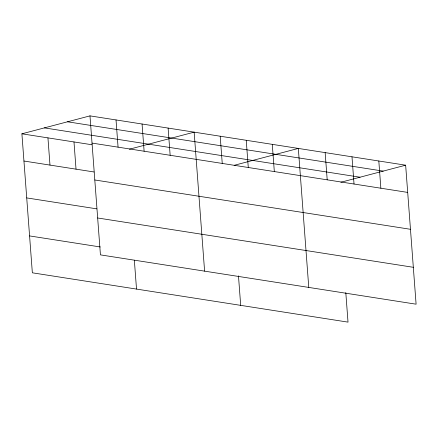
<?xml version="1.0" encoding="UTF-8"?>
<svg xmlns="http://www.w3.org/2000/svg" width="438" height="438" viewBox="0 0 438 438"><rect width="100%" height="100%" fill="white"/><g stroke="black" fill="none" stroke-linecap="round" stroke-linejoin="round"><path stroke-width="0.66" d="M345.801 292.617L348.018 322.127L32.352 272.808L21.9 133.809L89.982 115.873L405.648 165.192L416.1 304.191L100.433 254.872L89.982 115.873M129.374 149.216L194.149 132.15L204.601 271.149M234.204 165.312L298.322 148.422L308.774 287.421M340.873 182.257L405.648 165.192M67.512 121.791L383.184 171.11M44.369 127.891L360.036 177.209M92.029 143.089L407.696 192.408M21.9 133.809L92.013 144.764M23.948 161.025L94.061 171.981M94.8 179.98L410.466 229.293M26.718 197.91L96.836 208.866M97.658 217.982L413.324 267.3M29.576 235.918L100.362 246.977M378.815 160.998L380.863 188.214M351.988 156.809L354.03 184.02M325.155 152.616L327.202 179.832M272.277 144.354L274.325 171.57M246.238 140.286L248.28 167.502M238.475 275.847L240.692 305.357M220.194 136.218L222.241 163.434M168.11 128.077L170.158 155.293M142.065 124.009L144.113 151.225M134.351 260.243L136.519 289.085M116.026 119.941L118.068 147.157M73.984 141.945L76.031 169.161M47.945 137.877L49.987 165.093"/></g></svg>
